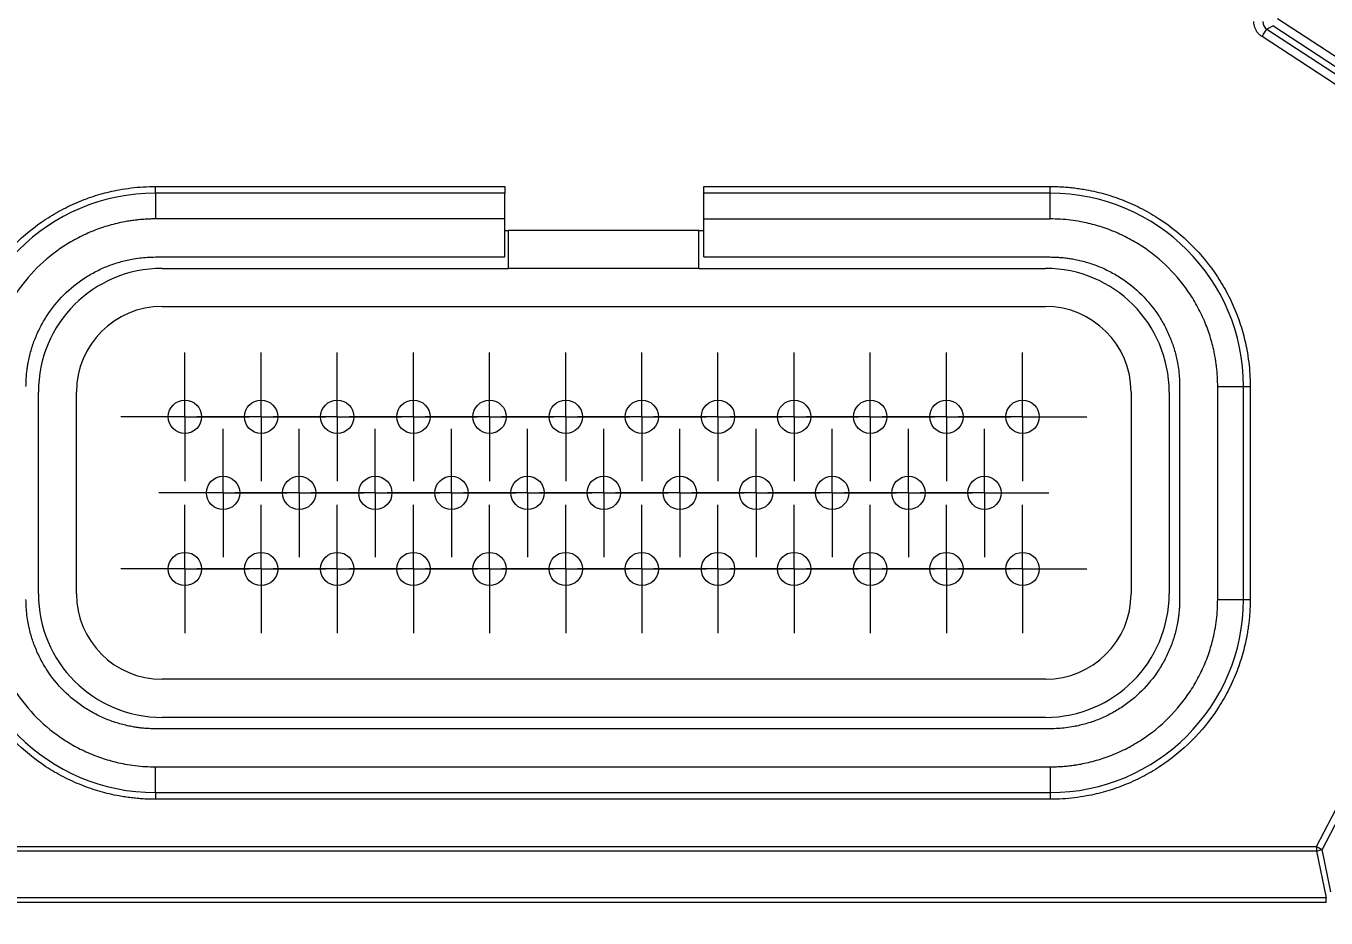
# Model space of a CAD drawing. Header units: millimetres. Extents: x 0 to 594, y 0 to 420.
# Drawn here: x 145.6 to 213.9, y 279.8 to 326.7 of the extents above; entities that cross this region are included whole.
import ezdxf

# ---------------------------------------------------------------- set-up
doc = ezdxf.new("R2010")
doc.units = ezdxf.units.MM
doc.header["$LTSCALE"] = 2
doc.header["$PDSIZE"] = -1
doc.dimstyles.new('ISO-25', dxfattribs={"dimtxt": 2.5, "dimasz": 2.5, "dimexe": 1.25, "dimexo": 0.625, "dimtad": 1, "dimtxsty": 'Standard', "dimcen": 2.5, "dimadec": 0, "dimazin": 0, "dimtfac": 1, "dimtmove": 0, "dimatfit": 3, "dimfxl": 1, "dimarcsym": 0})

# ---------------------------------------------------------------- blocks, each defined once
blk = doc.blocks.new('SW_CENTERMARKSYMBOL_16')
at = {"color": 0, "linetype": 'Continuous', "lineweight": 0}
for p, q in [((0, 1.25), (0, 1.6875)), ((0, 0), (0, 1.25)), ((-1.25, 0), (-1.6875, 0)), ((0, 0), (-1.25, 0)), ((0, 0), (0, -1.25)), ((0, 0), (1.25, 0)), ((1.25, 0), (1.6875, 0)), ((0, -1.25), (0, -1.6875))]:
    blk.add_line(p, q, dxfattribs=at)
blk = doc.blocks.new('SW_CENTERMARKSYMBOL_17')
at = {"color": 0, "linetype": 'Continuous', "lineweight": 0}
for p, q in [((0, 1.25), (0, 1.6875)), ((0, 0), (0, 1.25)), ((-1.25, 0), (-1.6875, 0)), ((0, 0), (-1.25, 0)), ((0, 0), (0, -1.25)), ((0, 0), (1.25, 0)), ((1.25, 0), (1.6875, 0)), ((0, -1.25), (0, -1.6875))]:
    blk.add_line(p, q, dxfattribs=at)
blk = doc.blocks.new('SW_CENTERMARKSYMBOL_18')
at = {"color": 0, "linetype": 'Continuous', "lineweight": 0}
for p, q in [((0, 1.25), (0, 1.6875)), ((0, 0), (0, 1.25)), ((-1.25, 0), (-1.6875, 0)), ((0, 0), (-1.25, 0)), ((0, 0), (0, -1.25)), ((0, 0), (1.25, 0)), ((1.25, 0), (1.6875, 0)), ((0, -1.25), (0, -1.6875))]:
    blk.add_line(p, q, dxfattribs=at)
blk = doc.blocks.new('SW_CENTERMARKSYMBOL_19')
at = {"color": 0, "linetype": 'Continuous', "lineweight": 0}
for p, q in [((0, 1.25), (0, 1.6875)), ((0, 0), (0, 1.25)), ((-1.25, 0), (-1.6875, 0)), ((0, 0), (-1.25, 0)), ((0, 0), (0, -1.25)), ((0, 0), (1.25, 0)), ((1.25, 0), (1.6875, 0)), ((0, -1.25), (0, -1.6875))]:
    blk.add_line(p, q, dxfattribs=at)
blk = doc.blocks.new('SW_CENTERMARKSYMBOL_20')
at = {"color": 0, "linetype": 'Continuous', "lineweight": 0}
for p, q in [((0, 1.25), (0, 1.6875)), ((0, 0), (0, 1.25)), ((-1.25, 0), (-1.6875, 0)), ((0, 0), (-1.25, 0)), ((0, 0), (0, -1.25)), ((0, 0), (1.25, 0)), ((1.25, 0), (1.6875, 0)), ((0, -1.25), (0, -1.6875))]:
    blk.add_line(p, q, dxfattribs=at)
blk = doc.blocks.new('SW_CENTERMARKSYMBOL_21')
at = {"color": 0, "linetype": 'Continuous', "lineweight": 0}
for p, q in [((0, 1.25), (0, 1.6875)), ((0, 0), (0, 1.25)), ((-1.25, 0), (-1.6875, 0)), ((0, 0), (-1.25, 0)), ((0, 0), (0, -1.25)), ((0, 0), (1.25, 0)), ((1.25, 0), (1.6875, 0)), ((0, -1.25), (0, -1.6875))]:
    blk.add_line(p, q, dxfattribs=at)
blk = doc.blocks.new('SW_CENTERMARKSYMBOL_22')
at = {"color": 0, "linetype": 'Continuous', "lineweight": 0}
for p, q in [((0, 1.25), (0, 1.6875)), ((0, 0), (0, 1.25)), ((-1.25, 0), (-1.6875, 0)), ((0, 0), (-1.25, 0)), ((0, 0), (0, -1.25)), ((0, 0), (1.25, 0)), ((1.25, 0), (1.6875, 0)), ((0, -1.25), (0, -1.6875))]:
    blk.add_line(p, q, dxfattribs=at)
blk = doc.blocks.new('SW_CENTERMARKSYMBOL_23')
at = {"color": 0, "linetype": 'Continuous', "lineweight": 0}
for p, q in [((0, 1.25), (0, 1.6875)), ((0, 0), (0, 1.25)), ((-1.25, 0), (-1.6875, 0)), ((0, 0), (-1.25, 0)), ((0, 0), (0, -1.25)), ((0, 0), (1.25, 0)), ((1.25, 0), (1.6875, 0)), ((0, -1.25), (0, -1.6875))]:
    blk.add_line(p, q, dxfattribs=at)
blk = doc.blocks.new('SW_CENTERMARKSYMBOL_24')
at = {"color": 0, "linetype": 'Continuous', "lineweight": 0}
for p, q in [((0, 1.25), (0, 1.6875)), ((0, 0), (0, 1.25)), ((-1.25, 0), (-1.6875, 0)), ((0, 0), (-1.25, 0)), ((0, 0), (0, -1.25)), ((0, 0), (1.25, 0)), ((1.25, 0), (1.6875, 0)), ((0, -1.25), (0, -1.6875))]:
    blk.add_line(p, q, dxfattribs=at)
blk = doc.blocks.new('SW_CENTERMARKSYMBOL_25')
at = {"color": 0, "linetype": 'Continuous', "lineweight": 0}
for p, q in [((0, 1.25), (0, 1.6875)), ((0, 0), (0, 1.25)), ((-1.25, 0), (-1.6875, 0)), ((0, 0), (-1.25, 0)), ((0, 0), (0, -1.25)), ((0, 0), (1.25, 0)), ((1.25, 0), (1.6875, 0)), ((0, -1.25), (0, -1.6875))]:
    blk.add_line(p, q, dxfattribs=at)
blk = doc.blocks.new('SW_CENTERMARKSYMBOL_26')
at = {"color": 0, "linetype": 'Continuous', "lineweight": 0}
for p, q in [((0, 1.25), (0, 1.6875)), ((0, 0), (0, 1.25)), ((-1.25, 0), (-1.6875, 0)), ((0, 0), (-1.25, 0)), ((0, 0), (0, -1.25)), ((0, 0), (1.25, 0)), ((1.25, 0), (1.6875, 0)), ((0, -1.25), (0, -1.6875))]:
    blk.add_line(p, q, dxfattribs=at)
blk = doc.blocks.new('SW_CENTERMARKSYMBOL_27')
at = {"color": 0, "linetype": 'Continuous', "lineweight": 0}
for p, q in [((0, 1.25), (0, 1.6875)), ((0, 0), (0, 1.25)), ((-1.25, 0), (-1.6875, 0)), ((0, 0), (-1.25, 0)), ((0, 0), (0, -1.25)), ((0, 0), (1.25, 0)), ((1.25, 0), (1.6875, 0)), ((0, -1.25), (0, -1.6875))]:
    blk.add_line(p, q, dxfattribs=at)
blk = doc.blocks.new('SW_CENTERMARKSYMBOL_28')
at = {"color": 0, "linetype": 'Continuous', "lineweight": 0}
for p, q in [((0, 1.25), (0, 1.6875)), ((0, 0), (0, 1.25)), ((-1.25, 0), (-1.6875, 0)), ((0, 0), (-1.25, 0)), ((0, 0), (0, -1.25)), ((0, 0), (1.25, 0)), ((1.25, 0), (1.6875, 0)), ((0, -1.25), (0, -1.6875))]:
    blk.add_line(p, q, dxfattribs=at)
blk = doc.blocks.new('SW_CENTERMARKSYMBOL_29')
at = {"color": 0, "linetype": 'Continuous', "lineweight": 0}
for p, q in [((0, 1.25), (0, 1.6875)), ((0, 0), (0, 1.25)), ((-1.25, 0), (-1.6875, 0)), ((0, 0), (-1.25, 0)), ((0, 0), (0, -1.25)), ((0, 0), (1.25, 0)), ((1.25, 0), (1.6875, 0)), ((0, -1.25), (0, -1.6875))]:
    blk.add_line(p, q, dxfattribs=at)
blk = doc.blocks.new('SW_CENTERMARKSYMBOL_30')
at = {"color": 0, "linetype": 'Continuous', "lineweight": 0}
for p, q in [((0, 1.25), (0, 1.6875)), ((0, 0), (0, 1.25)), ((-1.25, 0), (-1.6875, 0)), ((0, 0), (-1.25, 0)), ((0, 0), (0, -1.25)), ((0, 0), (1.25, 0)), ((1.25, 0), (1.6875, 0)), ((0, -1.25), (0, -1.6875))]:
    blk.add_line(p, q, dxfattribs=at)
blk = doc.blocks.new('SW_CENTERMARKSYMBOL_31')
at = {"color": 0, "linetype": 'Continuous', "lineweight": 0}
for p, q in [((0, 1.25), (0, 1.6875)), ((0, 0), (0, 1.25)), ((-1.25, 0), (-1.6875, 0)), ((0, 0), (-1.25, 0)), ((0, 0), (0, -1.25)), ((0, 0), (1.25, 0)), ((1.25, 0), (1.6875, 0)), ((0, -1.25), (0, -1.6875))]:
    blk.add_line(p, q, dxfattribs=at)
blk = doc.blocks.new('SW_CENTERMARKSYMBOL_32')
at = {"color": 0, "linetype": 'Continuous', "lineweight": 0}
for p, q in [((0, 1.25), (0, 1.6875)), ((0, 0), (0, 1.25)), ((-1.25, 0), (-1.6875, 0)), ((0, 0), (-1.25, 0)), ((0, 0), (0, -1.25)), ((0, 0), (1.25, 0)), ((1.25, 0), (1.6875, 0)), ((0, -1.25), (0, -1.6875))]:
    blk.add_line(p, q, dxfattribs=at)
blk = doc.blocks.new('SW_CENTERMARKSYMBOL_33')
at = {"color": 0, "linetype": 'Continuous', "lineweight": 0}
for p, q in [((0, 1.25), (0, 1.6875)), ((0, 0), (0, 1.25)), ((-1.25, 0), (-1.6875, 0)), ((0, 0), (-1.25, 0)), ((0, 0), (0, -1.25)), ((0, 0), (1.25, 0)), ((1.25, 0), (1.6875, 0)), ((0, -1.25), (0, -1.6875))]:
    blk.add_line(p, q, dxfattribs=at)
blk = doc.blocks.new('SW_CENTERMARKSYMBOL_34')
at = {"color": 0, "linetype": 'Continuous', "lineweight": 0}
for p, q in [((0, 1.25), (0, 1.6875)), ((0, 0), (0, 1.25)), ((-1.25, 0), (-1.6875, 0)), ((0, 0), (-1.25, 0)), ((0, 0), (0, -1.25)), ((0, 0), (1.25, 0)), ((1.25, 0), (1.6875, 0)), ((0, -1.25), (0, -1.6875))]:
    blk.add_line(p, q, dxfattribs=at)
blk = doc.blocks.new('SW_CENTERMARKSYMBOL_35')
at = {"color": 0, "linetype": 'Continuous', "lineweight": 0}
for p, q in [((0, 1.25), (0, 1.6875)), ((0, 0), (0, 1.25)), ((-1.25, 0), (-1.6875, 0)), ((0, 0), (-1.25, 0)), ((0, 0), (0, -1.25)), ((0, 0), (1.25, 0)), ((1.25, 0), (1.6875, 0)), ((0, -1.25), (0, -1.6875))]:
    blk.add_line(p, q, dxfattribs=at)
blk = doc.blocks.new('SW_CENTERMARKSYMBOL_36')
at = {"color": 0, "linetype": 'Continuous', "lineweight": 0}
for p, q in [((0, 1.25), (0, 1.6875)), ((0, 0), (0, 1.25)), ((-1.25, 0), (-1.6875, 0)), ((0, 0), (-1.25, 0)), ((0, 0), (0, -1.25)), ((0, 0), (1.25, 0)), ((1.25, 0), (1.6875, 0)), ((0, -1.25), (0, -1.6875))]:
    blk.add_line(p, q, dxfattribs=at)
blk = doc.blocks.new('SW_CENTERMARKSYMBOL_37')
at = {"color": 0, "linetype": 'Continuous', "lineweight": 0}
for p, q in [((0, 1.25), (0, 1.6875)), ((0, 0), (0, 1.25)), ((-1.25, 0), (-1.6875, 0)), ((0, 0), (-1.25, 0)), ((0, 0), (0, -1.25)), ((0, 0), (1.25, 0)), ((1.25, 0), (1.6875, 0)), ((0, -1.25), (0, -1.6875))]:
    blk.add_line(p, q, dxfattribs=at)
blk = doc.blocks.new('SW_CENTERMARKSYMBOL_38')
at = {"color": 0, "linetype": 'Continuous', "lineweight": 0}
for p, q in [((0, 1.25), (0, 1.6875)), ((0, 0), (0, 1.25)), ((-1.25, 0), (-1.6875, 0)), ((0, 0), (-1.25, 0)), ((0, 0), (0, -1.25)), ((0, 0), (1.25, 0)), ((1.25, 0), (1.6875, 0)), ((0, -1.25), (0, -1.6875))]:
    blk.add_line(p, q, dxfattribs=at)
blk = doc.blocks.new('SW_CENTERMARKSYMBOL_39')
at = {"color": 0, "linetype": 'Continuous', "lineweight": 0}
for p, q in [((0, 1.25), (0, 1.6875)), ((0, 0), (0, 1.25)), ((-1.25, 0), (-1.6875, 0)), ((0, 0), (-1.25, 0)), ((0, 0), (0, -1.25)), ((0, 0), (1.25, 0)), ((1.25, 0), (1.6875, 0)), ((0, -1.25), (0, -1.6875))]:
    blk.add_line(p, q, dxfattribs=at)
blk = doc.blocks.new('SW_CENTERMARKSYMBOL_40')
at = {"color": 0, "linetype": 'Continuous', "lineweight": 0}
for p, q in [((0, 1.25), (0, 1.6875)), ((0, 0), (0, 1.25)), ((-1.25, 0), (-1.6875, 0)), ((0, 0), (-1.25, 0)), ((0, 0), (0, -1.25)), ((0, 0), (1.25, 0)), ((1.25, 0), (1.6875, 0)), ((0, -1.25), (0, -1.6875))]:
    blk.add_line(p, q, dxfattribs=at)
blk = doc.blocks.new('SW_CENTERMARKSYMBOL_41')
at = {"color": 0, "linetype": 'Continuous', "lineweight": 0}
for p, q in [((0, 1.25), (0, 1.6875)), ((0, 0), (0, 1.25)), ((-1.25, 0), (-1.6875, 0)), ((0, 0), (-1.25, 0)), ((0, 0), (0, -1.25)), ((0, 0), (1.25, 0)), ((1.25, 0), (1.6875, 0)), ((0, -1.25), (0, -1.6875))]:
    blk.add_line(p, q, dxfattribs=at)
blk = doc.blocks.new('SW_CENTERMARKSYMBOL_42')
at = {"color": 0, "linetype": 'Continuous', "lineweight": 0}
for p, q in [((0, 1.25), (0, 1.6875)), ((0, 0), (0, 1.25)), ((-1.25, 0), (-1.6875, 0)), ((0, 0), (-1.25, 0)), ((0, 0), (0, -1.25)), ((0, 0), (1.25, 0)), ((1.25, 0), (1.6875, 0)), ((0, -1.25), (0, -1.6875))]:
    blk.add_line(p, q, dxfattribs=at)
blk = doc.blocks.new('SW_CENTERMARKSYMBOL_43')
at = {"color": 0, "linetype": 'Continuous', "lineweight": 0}
for p, q in [((0, 1.25), (0, 1.6875)), ((0, 0), (0, 1.25)), ((-1.25, 0), (-1.6875, 0)), ((0, 0), (-1.25, 0)), ((0, 0), (0, -1.25)), ((0, 0), (1.25, 0)), ((1.25, 0), (1.6875, 0)), ((0, -1.25), (0, -1.6875))]:
    blk.add_line(p, q, dxfattribs=at)
blk = doc.blocks.new('SW_CENTERMARKSYMBOL_44')
at = {"color": 0, "linetype": 'Continuous', "lineweight": 0}
for p, q in [((0, 1.25), (0, 1.6875)), ((0, 0), (0, 1.25)), ((-1.25, 0), (-1.6875, 0)), ((0, 0), (-1.25, 0)), ((0, 0), (0, -1.25)), ((0, 0), (1.25, 0)), ((1.25, 0), (1.6875, 0)), ((0, -1.25), (0, -1.6875))]:
    blk.add_line(p, q, dxfattribs=at)
blk = doc.blocks.new('SW_CENTERMARKSYMBOL_45')
at = {"color": 0, "linetype": 'Continuous', "lineweight": 0}
for p, q in [((0, 1.25), (0, 1.6875)), ((0, 0), (0, 1.25)), ((-1.25, 0), (-1.6875, 0)), ((0, 0), (-1.25, 0)), ((0, 0), (0, -1.25)), ((0, 0), (1.25, 0)), ((1.25, 0), (1.6875, 0)), ((0, -1.25), (0, -1.6875))]:
    blk.add_line(p, q, dxfattribs=at)
blk = doc.blocks.new('SW_CENTERMARKSYMBOL_46')
at = {"color": 0, "linetype": 'Continuous', "lineweight": 0}
for p, q in [((0, 1.25), (0, 1.6875)), ((0, 0), (0, 1.25)), ((-1.25, 0), (-1.6875, 0)), ((0, 0), (-1.25, 0)), ((0, 0), (0, -1.25)), ((0, 0), (1.25, 0)), ((1.25, 0), (1.6875, 0)), ((0, -1.25), (0, -1.6875))]:
    blk.add_line(p, q, dxfattribs=at)
blk = doc.blocks.new('SW_CENTERMARKSYMBOL_47')
at = {"color": 0, "linetype": 'Continuous', "lineweight": 0}
for p, q in [((0, 1.25), (0, 1.6875)), ((0, 0), (0, 1.25)), ((-1.25, 0), (-1.6875, 0)), ((0, 0), (-1.25, 0)), ((0, 0), (0, -1.25)), ((0, 0), (1.25, 0)), ((1.25, 0), (1.6875, 0)), ((0, -1.25), (0, -1.6875))]:
    blk.add_line(p, q, dxfattribs=at)
blk = doc.blocks.new('SW_CENTERMARKSYMBOL_48')
at = {"color": 0, "linetype": 'Continuous', "lineweight": 0}
for p, q in [((0, 1.25), (0, 1.6875)), ((0, 0), (0, 1.25)), ((-1.25, 0), (-1.6875, 0)), ((0, 0), (-1.25, 0)), ((0, 0), (0, -1.25)), ((0, 0), (1.25, 0)), ((1.25, 0), (1.6875, 0)), ((0, -1.25), (0, -1.6875))]:
    blk.add_line(p, q, dxfattribs=at)
blk = doc.blocks.new('SW_CENTERMARKSYMBOL_49')
at = {"color": 0, "linetype": 'Continuous', "lineweight": 0}
for p, q in [((0, 1.25), (0, 1.6875)), ((0, 0), (0, 1.25)), ((-1.25, 0), (-1.6875, 0)), ((0, 0), (-1.25, 0)), ((0, 0), (0, -1.25)), ((0, 0), (1.25, 0)), ((1.25, 0), (1.6875, 0)), ((0, -1.25), (0, -1.6875))]:
    blk.add_line(p, q, dxfattribs=at)
blk = doc.blocks.new('SW_CENTERMARKSYMBOL_50')
at = {"color": 0, "linetype": 'Continuous', "lineweight": 0}
for p, q in [((0, 1.25), (0, 1.6875)), ((0, 0), (0, 1.25)), ((-1.25, 0), (-1.6875, 0)), ((0, 0), (-1.25, 0)), ((0, 0), (0, -1.25)), ((0, 0), (1.25, 0)), ((1.25, 0), (1.6875, 0)), ((0, -1.25), (0, -1.6875))]:
    blk.add_line(p, q, dxfattribs=at)
blk = doc.blocks.new('*D64')
at = {"color": 0, "lineweight": -2, "transparency": 16777216}
for p, q in [((205.32, 349.563), (261.995, 349.507)), ((257.991, 345.511), (257.916, 269.428)), ((257.829, 180.249), (257.904, 256.332)), ((205.151, 176.3), (261.825, 176.245))]:
    blk.add_line(p, q, dxfattribs=at)
at = {"color": 0, "transparency": 16777216}
for points in [[(257.324, 345.512), (258.657, 345.511), (257.995, 349.511)], [(257.163, 180.25), (258.496, 180.248), (257.825, 176.249)]]:
    blk.add_solid(points, dxfattribs=at)
at = {"layer": 'Defpoints', "color": 0, "transparency": 16777216}
for p in [(205.32, 349.563), (205.151, 176.3), (257.825, 176.249)]:
    blk.add_point(p, dxfattribs=at)
at = {"color": 0, "transparency": 16777216, "insert": (257.91, 262.88), "char_height": 6, "attachment_point": 5}
blk.add_mtext('173,26', dxfattribs=at)

msp = doc.modelspace()

# ---------------------------------------------------------------- linework, layer by layer
at = {"color": 7, "linetype": 'Continuous', "lineweight": 15}
for p, q in [((211.332, 327.128), (217.035, 323.406)), ((210.769, 326.569), (211.076, 326.734)), ((210.769, 326.569), (216.471, 322.847)), ((216.778, 323.013), (211.076, 326.734)), ((216.215, 322.453), (210.512, 326.175)), ((152.385, 317.945), (152.385, 318.298)), ((152.385, 318.298), (170.735, 318.298)), ((181.185, 318.298), (199.385, 318.298)), ((199.385, 317.945), (199.385, 318.298)), ((170.735, 317.945), (152.385, 317.945)), ((152.385, 317.945), (152.385, 316.591)), ((170.735, 316.591), (170.735, 317.945)), ((199.385, 317.945), (181.185, 317.945)), ((181.185, 316.591), (181.185, 317.945)), ((199.385, 316.591), (199.385, 317.945)), ((170.735, 316.591), (152.385, 316.591)), ((170.735, 314.591), (170.735, 316.591)), ((181.185, 314.591), (181.185, 316.591)), ((181.185, 316.591), (199.385, 316.591)), ((170.735, 315.991), (170.935, 315.991)), ((180.935, 315.991), (170.935, 315.991)), ((170.935, 313.991), (170.935, 315.991)), ((180.935, 313.991), (180.935, 315.991)), ((180.935, 315.991), (181.185, 315.991)), ((152.385, 314.591), (170.735, 314.591)), ((181.185, 314.591), (199.385, 314.591)), ((152.735, 313.991), (170.935, 313.991)), ((180.935, 313.991), (170.935, 313.991)), ((180.935, 313.991), (199.135, 313.991)), ((152.735, 311.991), (199.135, 311.991)), ((146.235, 296.891), (146.235, 307.491)), ((148.235, 296.891), (148.235, 307.491)), ((203.635, 307.491), (203.635, 296.891)), ((205.635, 307.491), (205.635, 296.891)), ((206.185, 307.791), (206.185, 296.591)), ((208.185, 296.591), (208.185, 307.791)), ((208.185, 307.791), (209.539, 307.791)), ((209.539, 296.591), (209.539, 307.791)), ((209.539, 307.791), (209.892, 307.791)), ((209.892, 307.791), (209.892, 296.591)), ((208.185, 296.591), (209.539, 296.591)), ((209.539, 296.591), (209.892, 296.591)), ((199.135, 292.391), (152.735, 292.391)), ((199.135, 290.391), (152.735, 290.391)), ((199.385, 289.791), (152.385, 289.791)), ((213.374, 283.601), (216.215, 289.058)), ((216.506, 288.906), (213.666, 283.45)), ((152.385, 287.791), (199.385, 287.791)), ((152.385, 286.438), (152.385, 287.791)), ((199.385, 287.791), (199.385, 286.438)), ((152.385, 286.438), (199.385, 286.438)), ((152.385, 286.438), (152.385, 286.084)), ((199.385, 286.438), (199.385, 286.084)), ((199.385, 286.084), (152.385, 286.084)), ((138.636, 283.601), (213.374, 283.601)), ((213.374, 283.601), (213.374, 283.357)), ((214.122, 281.215), (213.666, 283.45)), ((213.374, 283.357), (138.636, 283.357)), ((213.374, 283.357), (213.874, 280.91)), ((213.874, 280.91), (138.137, 280.91)), ((213.874, 280.666), (138.137, 280.666)), ((213.874, 280.666), (213.874, 280.91))]:
    msp.add_line(p, q, dxfattribs=at)
at = {"color": 7, "linetype": 'Continuous', "lineweight": 15, "flags": 128}
msp.add_lwpolyline([(210.512, 326.175), (210.554, 326.239), (210.594, 326.301), (210.633, 326.36), (210.669, 326.415), (210.701, 326.465), (210.729, 326.507), (210.752, 326.542), (210.769, 326.569)], dxfattribs=at)
at = {"color": 7, "linetype": 'Continuous', "lineweight": 15}
for centre in [(153.935, 306.191), (157.935, 306.191), (161.935, 306.191), (165.935, 306.191), (169.935, 306.191), (173.935, 306.191), (177.935, 306.191), (181.935, 306.191), (185.935, 306.191), (189.935, 306.191), (193.935, 306.191), (197.935, 306.191), (155.935, 302.191), (159.935, 302.191), (163.935, 302.191), (167.935, 302.191), (171.935, 302.191), (175.935, 302.191), (179.935, 302.191), (183.935, 302.191), (187.935, 302.191), (191.935, 302.191), (195.935, 302.191), (153.935, 298.191), (157.935, 298.191), (161.935, 298.191), (165.935, 298.191), (169.935, 298.191), (173.935, 298.191), (177.935, 298.191), (181.935, 298.191), (185.935, 298.191), (189.935, 298.191), (193.935, 298.191), (197.935, 298.191)]:
    msp.add_circle(centre, 0.875, dxfattribs=at)
for centre, radius, start, end in [((152.385, 307.791), 10.153, 90, 180), ((199.385, 307.791), 10.153, 0, 90), ((152.735, 307.491), 6.5, 90, 180), ((199.135, 307.491), 6.5, 0, 90), ((152.735, 307.491), 4.5, 90, 180), ((199.135, 307.491), 4.5, 0, 90), ((152.385, 296.591), 10.153, 180, 270), ((152.735, 296.891), 6.5, 180, 270), ((152.735, 296.891), 4.5, 180, 270), ((199.135, 296.891), 4.5, 270, 0), ((199.135, 296.891), 6.5, 270, 0), ((199.385, 296.591), 10.153, 270, 0)]:
    msp.add_arc(centre, radius, start, end, dxfattribs=at)
for points, knots in [([(210.512, 326.175), (210.486, 326.193), (210.435, 326.229), (210.365, 326.291), (210.302, 326.359), (210.246, 326.433), (210.187, 326.531), (210.132, 326.654), (210.093, 326.806), (210.088, 326.91), (210.086, 326.962)], [0, 0, 0, 0, 0.101644, 0.201487, 0.300515, 0.399742, 0.500172, 0.666464, 0.831512, 1, 1, 1, 1]), ([(141.878, 307.791), (141.879, 307.898), (141.881, 308.112), (141.896, 308.432), (141.92, 308.751), (141.954, 309.07), (141.998, 309.387), (142.091, 309.933), (142.271, 310.699), (142.605, 311.678), (143.04, 312.633), (143.761, 313.868), (144.902, 315.274), (146.308, 316.415), (147.543, 317.137), (148.498, 317.571), (149.477, 317.905), (150.347, 318.11), (151.106, 318.226), (151.744, 318.287), (152.171, 318.294), (152.385, 318.298)], [0, 0, 0, 0, 0.019453, 0.038873, 0.058275, 0.07768, 0.097104, 0.116567, 0.178314, 0.240094, 0.304415, 0.368769, 0.500007, 0.631244, 0.695566, 0.75992, 0.821667, 0.883447, 0.922315, 0.961118, 1, 1, 1, 1]), ([(181.185, 317.945), (181.185, 317.961), (181.185, 317.992), (181.185, 318.047), (181.185, 318.116), (181.185, 318.2), (181.185, 318.265), (181.185, 318.298)], [0, 0, 0, 0, 0.166556, 0.332331, 0.500193, 0.749367, 1, 1, 1, 1]), ([(199.385, 318.298), (199.492, 318.297), (199.706, 318.295), (200.026, 318.28), (200.345, 318.256), (200.663, 318.222), (200.981, 318.178), (201.526, 318.086), (202.293, 317.905), (203.272, 317.571), (204.227, 317.137), (205.462, 316.415), (206.868, 315.274), (208.009, 313.868), (208.73, 312.633), (209.165, 311.678), (209.499, 310.699), (209.704, 309.829), (209.82, 309.071), (209.881, 308.432), (209.888, 308.005), (209.892, 307.791)], [0, 0, 0, 0, 0.019453, 0.038873, 0.058275, 0.07768, 0.097104, 0.116567, 0.178314, 0.240094, 0.304415, 0.368769, 0.500007, 0.631244, 0.695566, 0.75992, 0.821667, 0.883447, 0.922315, 0.961118, 1, 1, 1, 1]), ([(152.385, 316.591), (152.296, 316.59), (152.117, 316.589), (151.848, 316.576), (151.581, 316.556), (151.314, 316.527), (151.049, 316.49), (150.592, 316.413), (149.95, 316.262), (149.13, 315.982), (148.33, 315.618), (147.295, 315.014), (146.118, 314.058), (145.163, 312.881), (144.558, 311.846), (144.194, 311.047), (143.914, 310.227), (143.743, 309.498), (143.645, 308.863), (143.595, 308.328), (143.588, 307.97), (143.585, 307.791)], [0, 0, 0, 0, 0.019453, 0.038871, 0.058274, 0.077678, 0.097103, 0.116567, 0.178311, 0.240094, 0.304412, 0.368769, 0.500007, 0.631244, 0.695563, 0.75992, 0.821664, 0.883447, 0.922313, 0.961116, 1, 1, 1, 1]), ([(208.185, 307.791), (208.184, 307.881), (208.183, 308.06), (208.17, 308.328), (208.15, 308.595), (208.121, 308.862), (208.084, 309.128), (208.007, 309.585), (207.856, 310.227), (207.576, 311.046), (207.212, 311.846), (206.608, 312.881), (205.652, 314.058), (204.475, 315.014), (203.44, 315.618), (202.641, 315.982), (201.821, 316.262), (201.092, 316.434), (200.457, 316.531), (199.922, 316.582), (199.564, 316.588), (199.385, 316.591)], [0, 0, 0, 0, 0.019453, 0.038871, 0.058274, 0.077678, 0.097103, 0.116567, 0.178311, 0.240094, 0.304412, 0.368769, 0.500007, 0.631244, 0.695563, 0.75992, 0.821664, 0.883447, 0.922313, 0.961116, 1, 1, 1, 1]), ([(145.585, 307.791), (145.586, 307.874), (145.588, 308.04), (145.602, 308.289), (145.624, 308.536), (145.656, 308.783), (145.72, 309.164), (145.839, 309.673), (146.056, 310.307), (146.337, 310.925), (146.804, 311.724), (147.542, 312.634), (148.452, 313.372), (149.252, 313.839), (149.869, 314.121), (150.503, 314.337), (151.066, 314.469), (151.557, 314.545), (151.97, 314.584), (152.247, 314.589), (152.385, 314.591)], [0, 0, 0, 0, 0.023336, 0.04663, 0.069911, 0.093213, 0.116565, 0.178304, 0.240092, 0.304405, 0.368768, 0.500006, 0.631244, 0.695557, 0.759919, 0.821658, 0.883446, 0.922311, 0.961114, 1, 1, 1, 1]), ([(199.385, 314.591), (199.468, 314.59), (199.634, 314.589), (199.882, 314.574), (200.13, 314.552), (200.377, 314.52), (200.757, 314.457), (201.267, 314.337), (201.901, 314.121), (202.518, 313.839), (203.318, 313.372), (204.228, 312.634), (204.966, 311.724), (205.433, 310.925), (205.714, 310.307), (205.931, 309.673), (206.063, 309.11), (206.139, 308.619), (206.178, 308.206), (206.183, 307.93), (206.185, 307.791)], [0, 0, 0, 0, 0.023336, 0.04663, 0.069911, 0.093213, 0.116565, 0.178304, 0.240092, 0.304405, 0.368768, 0.500006, 0.631244, 0.695557, 0.759919, 0.821658, 0.883446, 0.922311, 0.961114, 1, 1, 1, 1]), ([(152.385, 286.084), (152.278, 286.085), (152.064, 286.087), (151.744, 286.102), (151.425, 286.126), (151.107, 286.161), (150.789, 286.204), (150.244, 286.297), (149.477, 286.477), (148.498, 286.811), (147.544, 287.246), (146.308, 287.967), (144.902, 289.108), (143.761, 290.514), (143.04, 291.749), (142.605, 292.704), (142.271, 293.683), (142.066, 294.554), (141.95, 295.312), (141.889, 295.95), (141.882, 296.377), (141.878, 296.591)], [0, 0, 0, 0, 0.019453, 0.038873, 0.058275, 0.07768, 0.097104, 0.116567, 0.178314, 0.240094, 0.304415, 0.368769, 0.500007, 0.631244, 0.695566, 0.75992, 0.821667, 0.883447, 0.922315, 0.961118, 1, 1, 1, 1]), ([(143.585, 296.591), (143.586, 296.502), (143.588, 296.323), (143.6, 296.055), (143.621, 295.787), (143.649, 295.521), (143.686, 295.255), (143.763, 294.798), (143.914, 294.156), (144.194, 293.336), (144.558, 292.536), (145.163, 291.501), (146.118, 290.324), (147.295, 289.369), (148.33, 288.764), (149.129, 288.4), (149.949, 288.121), (150.679, 287.949), (151.314, 287.852), (151.848, 287.801), (152.206, 287.794), (152.385, 287.791)], [0, 0, 0, 0, 0.019453, 0.038871, 0.058274, 0.077678, 0.097103, 0.116567, 0.178311, 0.240094, 0.304412, 0.368769, 0.500007, 0.631244, 0.695563, 0.75992, 0.821664, 0.883447, 0.922313, 0.961116, 1, 1, 1, 1]), ([(152.385, 289.791), (152.302, 289.792), (152.136, 289.794), (151.888, 289.808), (151.64, 289.831), (151.393, 289.862), (151.013, 289.926), (150.503, 290.046), (149.87, 290.262), (149.252, 290.543), (148.452, 291.01), (147.542, 291.748), (146.804, 292.658), (146.337, 293.458), (146.056, 294.075), (145.84, 294.709), (145.707, 295.272), (145.632, 295.763), (145.592, 296.176), (145.588, 296.453), (145.585, 296.591)], [0, 0, 0, 0, 0.023336, 0.04663, 0.069911, 0.093213, 0.116565, 0.178304, 0.240092, 0.304405, 0.368768, 0.500006, 0.631244, 0.695557, 0.759919, 0.821658, 0.883446, 0.922311, 0.961114, 1, 1, 1, 1]), ([(206.185, 296.591), (206.184, 296.508), (206.182, 296.342), (206.168, 296.094), (206.146, 295.846), (206.114, 295.599), (206.051, 295.219), (205.931, 294.709), (205.715, 294.076), (205.433, 293.458), (204.966, 292.658), (204.228, 291.748), (203.318, 291.01), (202.519, 290.543), (201.901, 290.262), (201.267, 290.046), (200.704, 289.913), (200.213, 289.838), (199.8, 289.798), (199.523, 289.794), (199.385, 289.791)], [0, 0, 0, 0, 0.023336, 0.04663, 0.069911, 0.093213, 0.116565, 0.178304, 0.240092, 0.304405, 0.368768, 0.500006, 0.631244, 0.695557, 0.759919, 0.821658, 0.883446, 0.922311, 0.961114, 1, 1, 1, 1]), ([(199.385, 287.791), (199.475, 287.792), (199.654, 287.794), (199.922, 287.806), (200.189, 287.827), (200.456, 287.855), (200.722, 287.892), (201.179, 287.969), (201.821, 288.12), (202.64, 288.4), (203.44, 288.764), (204.475, 289.369), (205.652, 290.324), (206.608, 291.501), (207.212, 292.536), (207.576, 293.336), (207.856, 294.156), (208.028, 294.885), (208.125, 295.52), (208.176, 296.054), (208.182, 296.412), (208.185, 296.591)], [0, 0, 0, 0, 0.019453, 0.038871, 0.058274, 0.077678, 0.097103, 0.116567, 0.178311, 0.240094, 0.304412, 0.368769, 0.500007, 0.631244, 0.695563, 0.75992, 0.821664, 0.883447, 0.922313, 0.961116, 1, 1, 1, 1]), ([(209.892, 296.591), (209.891, 296.484), (209.889, 296.27), (209.874, 295.95), (209.85, 295.631), (209.816, 295.313), (209.772, 294.995), (209.679, 294.45), (209.499, 293.683), (209.165, 292.704), (208.731, 291.75), (208.009, 290.514), (206.868, 289.108), (205.462, 287.968), (204.227, 287.246), (203.272, 286.811), (202.293, 286.477), (201.423, 286.272), (200.665, 286.156), (200.026, 286.095), (199.599, 286.088), (199.385, 286.084)], [0, 0, 0, 0, 0.019453, 0.038873, 0.058275, 0.07768, 0.097104, 0.116567, 0.178314, 0.240094, 0.304415, 0.368769, 0.500007, 0.631244, 0.695566, 0.75992, 0.821667, 0.883447, 0.922315, 0.961118, 1, 1, 1, 1]), ([(213.374, 283.601), (213.396, 283.59), (213.435, 283.569), (213.487, 283.542), (213.544, 283.513), (213.605, 283.481), (213.647, 283.46), (213.666, 283.45)], [0, 0, 0, 0, 0.205544, 0.372271, 0.500177, 0.771137, 1, 1, 1, 1]), ([(213.666, 283.45), (213.651, 283.442), (213.617, 283.426), (213.553, 283.401), (213.471, 283.375), (213.408, 283.363), (213.374, 283.357)], [0, 0, 0, 0, 0.174125, 0.398837, 0.674181, 1, 1, 1, 1])]:
    msp.add_open_spline(points, degree=3, knots=knots, dxfattribs=at)
for points in [[(210.556, 326.962), (210.546, 326.798), (210.626, 326.65), (210.769, 326.569)], [(170.735, 318.298), (170.735, 318.167), (170.735, 318.037), (170.735, 317.945)]]:
    msp.add_open_spline(points, degree=3, dxfattribs=at)

# ---------------------------------------------------------------- block references
at = {"color": 7, "linetype": 'Continuous', "lineweight": 0, "xscale": 2, "yscale": 2, "zscale": 2, "rotation": 180}
for name, p in [('SW_CENTERMARKSYMBOL_34', (153.935, 306.191)), ('SW_CENTERMARKSYMBOL_35', (157.935, 306.191)), ('SW_CENTERMARKSYMBOL_36', (161.935, 306.191)), ('SW_CENTERMARKSYMBOL_37', (165.935, 306.191)), ('SW_CENTERMARKSYMBOL_38', (169.935, 306.191)), ('SW_CENTERMARKSYMBOL_39', (173.935, 306.191)), ('SW_CENTERMARKSYMBOL_33', (177.935, 306.191)), ('SW_CENTERMARKSYMBOL_32', (181.935, 306.191)), ('SW_CENTERMARKSYMBOL_31', (185.935, 306.191)), ('SW_CENTERMARKSYMBOL_30', (189.935, 306.191)), ('SW_CENTERMARKSYMBOL_29', (193.935, 306.191)), ('SW_CENTERMARKSYMBOL_28', (197.935, 306.191)), ('SW_CENTERMARKSYMBOL_41', (155.935, 302.191)), ('SW_CENTERMARKSYMBOL_46', (159.935, 302.191)), ('SW_CENTERMARKSYMBOL_47', (163.935, 302.191)), ('SW_CENTERMARKSYMBOL_48', (167.935, 302.191)), ('SW_CENTERMARKSYMBOL_49', (171.935, 302.191)), ('SW_CENTERMARKSYMBOL_50', (175.935, 302.191)), ('SW_CENTERMARKSYMBOL_45', (179.935, 302.191)), ('SW_CENTERMARKSYMBOL_44', (183.935, 302.191)), ('SW_CENTERMARKSYMBOL_43', (187.935, 302.191)), ('SW_CENTERMARKSYMBOL_42', (191.935, 302.191)), ('SW_CENTERMARKSYMBOL_40', (195.935, 302.191)), ('SW_CENTERMARKSYMBOL_22', (153.935, 298.191)), ('SW_CENTERMARKSYMBOL_23', (157.935, 298.191)), ('SW_CENTERMARKSYMBOL_24', (161.935, 298.191)), ('SW_CENTERMARKSYMBOL_25', (165.935, 298.191)), ('SW_CENTERMARKSYMBOL_26', (169.935, 298.191)), ('SW_CENTERMARKSYMBOL_27', (173.935, 298.191)), ('SW_CENTERMARKSYMBOL_21', (177.935, 298.191)), ('SW_CENTERMARKSYMBOL_20', (181.935, 298.191)), ('SW_CENTERMARKSYMBOL_19', (185.935, 298.191)), ('SW_CENTERMARKSYMBOL_18', (189.935, 298.191)), ('SW_CENTERMARKSYMBOL_17', (193.935, 298.191)), ('SW_CENTERMARKSYMBOL_16', (197.935, 298.191))]:
    msp.add_blockref(name, p, dxfattribs=at)

# ---------------------------------------------------------------- dimensions: what is measured, and where the dimension line sits
dim = msp.add_aligned_dim(p1=(205.32, 349.563), p2=(205.151, 176.3), distance=52.674, dimstyle='ISO-25', override={"dimtxt": 6, "dimasz": 4, "dimexe": 4, "dimexo": 0, "dimgap": 3.048, "dimtih": 1, "dimtoh": 1, "dimzin": 0, "dimadec": 2, "dimtzin": 0})
dim.commit()
dim.dimension.update_dxf_attribs({"geometry": '*D64', "text_midpoint": (257.91, 262.88)})

doc.saveas('drawing.dxf')
